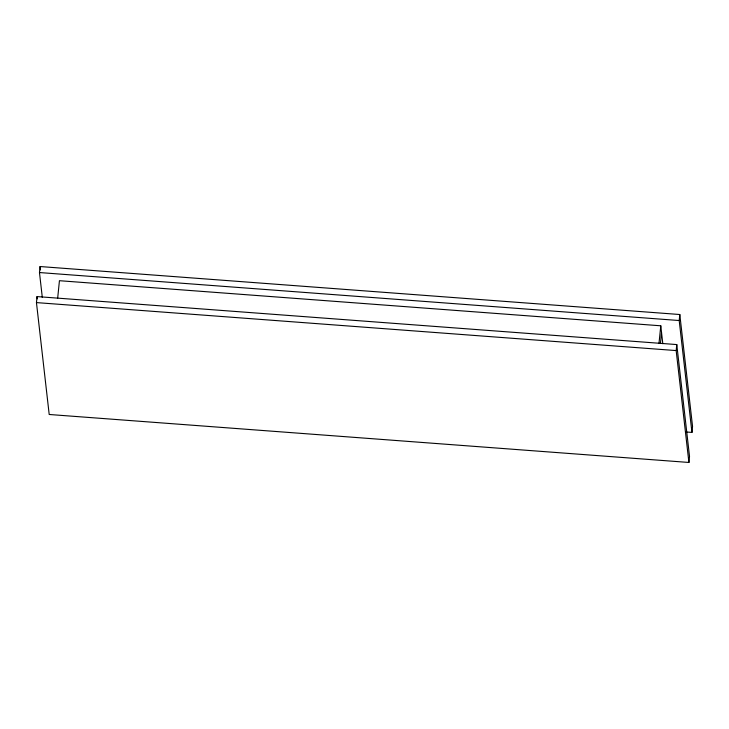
<?xml version="1.0" encoding="UTF-8"?>
<svg xmlns="http://www.w3.org/2000/svg" width="729" height="729" viewBox="0 0 729 729"><rect width="100%" height="100%" fill="white"/><g stroke="black" fill="none" stroke-linecap="round" stroke-linejoin="round"><path stroke-width="1.09" d="M36.45 302.599L37.051 296.585L676.776 344.571L689.525 456.454L688.914 462.459L49.198 414.482L36.45 302.599L676.166 350.576L688.914 462.459M42.309 297.414L39.475 272.546L40.086 266.541L679.802 314.518L692.55 426.401L691.949 432.415L686.271 431.987M57.673 298.188L59.432 280.701L660.775 325.799L662.807 343.705M659.007 343.286L660.775 325.799M660.438 343.441L661.531 332.515M676.166 350.576L676.776 344.571M691.949 432.415L679.2 320.532L679.802 314.518M39.475 272.546L679.2 320.532M40.086 266.541L40.469 269.93M37.051 296.585L37.316 298.844"/></g></svg>
